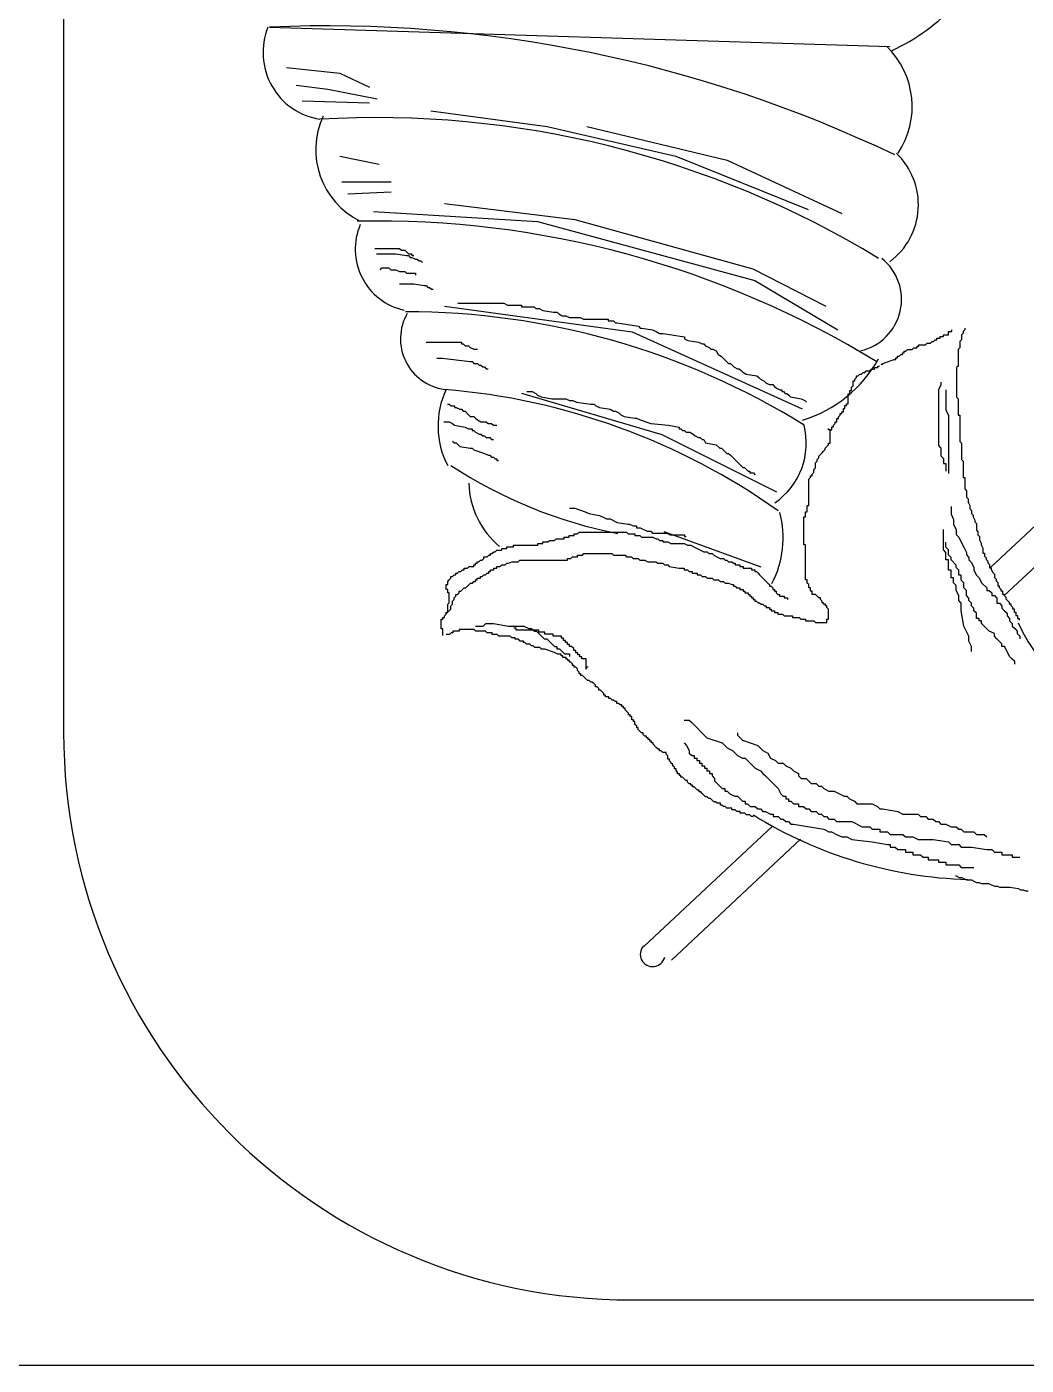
# Model space of a CAD drawing. Header units: millimetres. Extents: x 740 to 5908, y 1492 to 3373.
# Drawn here: x 5863.99 to 5878.74, y 1992.65 to 2012.41 of the extents above; entities that cross this region are included whole.
import ezdxf

# ---------------------------------------------------------------- set-up
doc = ezdxf.new("R2010")
doc.units = ezdxf.units.MM
doc.layers.add('ZMARCO', color=7, linetype='Continuous')

msp = doc.modelspace()

# ---------------------------------------------------------------- linework, layer by layer
for p, q in [((5864.535, 2020.434), (5864.535, 2001.999)), ((5867.575, 2012.407), (5876.732, 2012.121)), ((5867.823, 2011.813), (5868.611, 2011.725)), ((5868.611, 2011.725), (5869.049, 2011.521)), ((5867.969, 2011.551), (5868.436, 2011.492)), ((5868.057, 2011.317), (5869.049, 2011.288)), ((5868.436, 2011.492), (5869.165, 2011.347)), ((5869.953, 2011.172), (5871.674, 2010.939)), ((5871.674, 2010.939), (5873.571, 2010.501)), ((5872.258, 2010.939), (5874.329, 2010.443)), ((5868.611, 2010.501), (5869.194, 2010.385)), ((5873.571, 2010.501), (5875.526, 2009.715)), ((5874.329, 2010.443), (5876.022, 2009.656)), ((5868.64, 2010.123), (5869.369, 2010.123)), ((5868.728, 2009.948), (5869.369, 2009.977)), ((5870.157, 2009.802), (5872.083, 2009.569)), ((5869.107, 2009.685), (5871.529, 2009.54)), ((5871.529, 2009.54), (5874.738, 2008.665)), ((5872.083, 2009.569), (5874.709, 2008.84)), ((5874.709, 2008.84), (5875.788, 2008.287)), ((5874.738, 2008.665), (5875.963, 2007.937)), ((5870.157, 2008.287), (5872.929, 2007.908)), ((5872.929, 2007.908), (5875.438, 2006.771)), ((5871.295, 2007.004), (5873.367, 2006.392)), ((5873.367, 2006.392), (5875.059, 2005.547)), ((5878.217, 2004.429), (5879.986, 2006.083)), ((5878.416, 2004.01), (5880.42, 2005.886)), ((5873.396, 2004.964), (5874.825, 2004.44)), ((5873.101, 1998.838), (5875, 2000.614)), ((5873.508, 1998.636), (5875.414, 2000.418)), ((5872.915, 1993.62), (5895.54, 1993.62))]:
    msp.add_line(p, q)
for points in [[(5869.128, 2009.139), (5869.494, 2009.139), (5869.52, 2009.112), (5869.572, 2009.112), (5869.624, 2009.06), (5869.677, 2009.06), (5869.677, 2009.034), (5869.703, 2009.034)], [(5869.154, 2009.06), (5869.441, 2009.06), (5869.598, 2009.034), (5869.624, 2009.034), (5869.65, 2009.008), (5869.677, 2009.008), (5869.729, 2008.982), (5869.755, 2008.982), (5869.781, 2008.956), (5869.807, 2008.956), (5869.833, 2008.93)], [(5869.206, 2008.825), (5869.233, 2008.852), (5869.337, 2008.852), (5869.363, 2008.825), (5869.441, 2008.825), (5869.494, 2008.799), (5869.572, 2008.799), (5869.598, 2008.773), (5869.729, 2008.773), (5869.729, 2008.747)], [(5869.494, 2008.617), (5869.703, 2008.617), (5869.859, 2008.591), (5869.885, 2008.591), (5869.912, 2008.565), (5869.938, 2008.565), (5869.964, 2008.539), (5869.99, 2008.539)], [(5870.356, 2008.33), (5871.035, 2008.33), (5871.087, 2008.304), (5871.296, 2008.304), (5871.296, 2008.278), (5871.479, 2008.278), (5871.505, 2008.252), (5871.557, 2008.252), (5871.609, 2008.225), (5871.766, 2008.199), (5871.818, 2008.199), (5871.844, 2008.173), (5871.896, 2008.147), (5871.949, 2008.147), (5872.001, 2008.121), (5872.158, 2008.121), (5872.21, 2008.095), (5872.575, 2008.095), (5872.575, 2008.069), (5872.654, 2008.069), (5872.68, 2008.043), (5872.706, 2008.043), (5872.863, 2008.017), (5873.019, 2007.991), (5873.045, 2007.965), (5873.072, 2007.965), (5873.228, 2007.939), (5873.281, 2007.912), (5873.333, 2007.886), (5873.385, 2007.886), (5873.698, 2007.834), (5873.698, 2007.808), (5873.751, 2007.782), (5873.907, 2007.756), (5873.96, 2007.73), (5873.986, 2007.73), (5874.012, 2007.704), (5874.064, 2007.678), (5874.09, 2007.652), (5874.116, 2007.652), (5874.168, 2007.626), (5874.195, 2007.573), (5874.247, 2007.547), (5874.351, 2007.443), (5874.377, 2007.443), (5874.43, 2007.391), (5874.482, 2007.365), (5874.508, 2007.365), (5874.534, 2007.339), (5874.56, 2007.312), (5874.612, 2007.286), (5874.769, 2007.26), (5874.795, 2007.234), (5874.821, 2007.208), (5874.874, 2007.182), (5874.9, 2007.156), (5874.952, 2007.13), (5875.004, 2007.13), (5875.03, 2007.104), (5875.056, 2007.078), (5875.109, 2007.052), (5875.135, 2007.052), (5875.135, 2007.026), (5875.161, 2007.026), (5875.187, 2006.999), (5875.213, 2006.999), (5875.239, 2006.973), (5875.265, 2006.947), (5875.422, 2006.921), (5875.474, 2006.895), (5875.5, 2006.869)], [(5877.838, 2007.961), (5877.838, 2007.937), (5877.814, 2007.913), (5877.814, 2007.888), (5877.79, 2007.864), (5877.79, 2007.792), (5877.766, 2007.767), (5877.766, 2007.671), (5877.741, 2007.646), (5877.741, 2007.404), (5877.717, 2007.38), (5877.717, 2006.944), (5877.741, 2006.92), (5877.741, 2006.678), (5877.766, 2006.678), (5877.766, 2006.291), (5877.79, 2006.266), (5877.79, 2006.024), (5877.814, 2006), (5877.814, 2005.758), (5877.838, 2005.758), (5877.838, 2005.589), (5877.863, 2005.564), (5877.863, 2005.467), (5877.887, 2005.443), (5877.887, 2005.395), (5877.911, 2005.346), (5877.911, 2005.298), (5877.935, 2005.274), (5877.935, 2005.225), (5877.96, 2005.201), (5877.96, 2005.177), (5877.984, 2005.129), (5877.984, 2005.104), (5878.008, 2005.08), (5878.008, 2004.983), (5878.032, 2004.959), (5878.032, 2004.911), (5878.057, 2004.886), (5878.057, 2004.838), (5878.081, 2004.79), (5878.081, 2004.765), (5878.105, 2004.717), (5878.105, 2004.644), (5878.129, 2004.644), (5878.129, 2004.596), (5878.154, 2004.572), (5878.154, 2004.547), (5878.178, 2004.523), (5878.178, 2004.499), (5878.202, 2004.475), (5878.202, 2004.426), (5878.226, 2004.426), (5878.226, 2004.402), (5878.25, 2004.354), (5878.275, 2004.33), (5878.275, 2004.281), (5878.299, 2004.257), (5878.299, 2004.233), (5878.323, 2004.209), (5878.323, 2004.16), (5878.347, 2004.16), (5878.347, 2004.136), (5878.372, 2004.112), (5878.372, 2004.087), (5878.396, 2004.087), (5878.396, 2004.039), (5878.42, 2004.039), (5878.42, 2004.015), (5878.444, 2003.991), (5878.444, 2003.966), (5878.469, 2003.942), (5878.493, 2003.918), (5878.493, 2003.894), (5878.517, 2003.894), (5878.517, 2003.87), (5878.541, 2003.845), (5878.541, 2003.821), (5878.566, 2003.821), (5878.566, 2003.773), (5878.59, 2003.773), (5878.59, 2003.724), (5878.614, 2003.724), (5878.614, 2003.676), (5878.638, 2003.676), (5878.638, 2003.652)], [(5869.885, 2007.756), (5870.408, 2007.756), (5870.408, 2007.73), (5870.434, 2007.73), (5870.46, 2007.704), (5870.512, 2007.704), (5870.538, 2007.678), (5870.591, 2007.652), (5870.643, 2007.652)], [(5876.627, 2007.428), (5876.602, 2007.428), (5876.651, 2007.453), (5876.796, 2007.501), (5876.82, 2007.501), (5876.82, 2007.525), (5876.845, 2007.525), (5876.845, 2007.549), (5876.869, 2007.549), (5876.893, 2007.574), (5876.917, 2007.574), (5876.917, 2007.598), (5876.942, 2007.598), (5876.942, 2007.622), (5876.966, 2007.622), (5876.99, 2007.646), (5877.063, 2007.646), (5877.087, 2007.671), (5877.136, 2007.671), (5877.136, 2007.695), (5877.16, 2007.695), (5877.16, 2007.719), (5877.257, 2007.719), (5877.281, 2007.743), (5877.329, 2007.743), (5877.354, 2007.767), (5877.378, 2007.767), (5877.402, 2007.792), (5877.426, 2007.792), (5877.426, 2007.816), (5877.475, 2007.816), (5877.475, 2007.84), (5877.523, 2007.84), (5877.523, 2007.864), (5877.596, 2007.864), (5877.596, 2007.913), (5877.645, 2007.913), (5877.645, 2007.937)], [(5870.042, 2007.521), (5870.121, 2007.521), (5870.538, 2007.469), (5870.564, 2007.469), (5870.591, 2007.443), (5870.643, 2007.443), (5870.669, 2007.417), (5870.695, 2007.417), (5870.721, 2007.391), (5870.747, 2007.391), (5870.773, 2007.365), (5870.8, 2007.365)], [(5875.851, 2006.363), (5875.851, 2006.46), (5875.875, 2006.46), (5875.875, 2006.508), (5875.899, 2006.508), (5875.899, 2006.533), (5875.924, 2006.557), (5875.924, 2006.581), (5875.948, 2006.581), (5875.948, 2006.63), (5875.972, 2006.63), (5875.972, 2006.654), (5875.996, 2006.678), (5875.996, 2006.702), (5876.021, 2006.702), (5876.021, 2006.726), (5876.045, 2006.726), (5876.045, 2006.775), (5876.069, 2006.775), (5876.069, 2006.823), (5876.093, 2006.823), (5876.093, 2006.847), (5876.118, 2006.847), (5876.118, 2006.993), (5876.142, 2006.993), (5876.142, 2007.041), (5876.166, 2007.041), (5876.166, 2007.09), (5876.19, 2007.114), (5876.19, 2007.186), (5876.215, 2007.186), (5876.215, 2007.211), (5876.239, 2007.235), (5876.239, 2007.259), (5876.263, 2007.259), (5876.287, 2007.283), (5876.311, 2007.283), (5876.336, 2007.307), (5876.36, 2007.307), (5876.384, 2007.332), (5876.433, 2007.332), (5876.457, 2007.356), (5876.505, 2007.356), (5876.505, 2007.38), (5876.554, 2007.38), (5876.554, 2007.404), (5876.578, 2007.404)], [(5877.485, 2007.166), (5877.485, 2007.128), (5877.448, 2007.053), (5877.448, 2006.229), (5877.485, 2006.191), (5877.485, 2006.079), (5877.523, 2006.041), (5877.523, 2005.966), (5877.56, 2005.966), (5877.56, 2005.854)], [(5871.374, 2007.026), (5871.452, 2007.026), (5871.505, 2006.999), (5871.531, 2006.973), (5871.583, 2006.947), (5871.74, 2006.921), (5871.949, 2006.921), (5872.001, 2006.895), (5872.053, 2006.895), (5872.105, 2006.869), (5872.314, 2006.843), (5872.366, 2006.843), (5872.393, 2006.817), (5872.445, 2006.791), (5872.602, 2006.765), (5872.654, 2006.739), (5872.68, 2006.739), (5872.732, 2006.713), (5872.758, 2006.686), (5872.81, 2006.66), (5872.967, 2006.634), (5872.993, 2006.634), (5873.045, 2006.608), (5873.202, 2006.556), (5873.463, 2006.53), (5873.62, 2006.504), (5873.62, 2006.478), (5873.646, 2006.478), (5873.672, 2006.452), (5873.698, 2006.452), (5873.724, 2006.426), (5873.777, 2006.426), (5873.829, 2006.399), (5873.855, 2006.373), (5873.907, 2006.347), (5873.933, 2006.347), (5873.96, 2006.321), (5873.986, 2006.321), (5874.012, 2006.269), (5874.168, 2006.243), (5874.221, 2006.191), (5874.247, 2006.191), (5874.325, 2006.113), (5874.351, 2006.113), (5874.377, 2006.086), (5874.56, 2005.904), (5874.586, 2005.904), (5874.639, 2005.852), (5874.665, 2005.852), (5874.665, 2005.826), (5874.717, 2005.826), (5874.743, 2005.8)], [(5877.56, 2007.053), (5877.56, 2006.753), (5877.598, 2006.678), (5877.598, 2005.816)], [(5870.199, 2006.843), (5870.225, 2006.843), (5870.251, 2006.817), (5870.303, 2006.817), (5870.303, 2006.791), (5870.329, 2006.791), (5870.382, 2006.765), (5870.408, 2006.765), (5870.434, 2006.739), (5870.46, 2006.739), (5870.512, 2006.686), (5870.538, 2006.66), (5870.591, 2006.66), (5870.617, 2006.634), (5870.643, 2006.608), (5870.695, 2006.582), (5870.773, 2006.582), (5870.8, 2006.556), (5870.852, 2006.556), (5870.878, 2006.53), (5870.93, 2006.53)], [(5870.147, 2006.582), (5870.225, 2006.582), (5870.277, 2006.556), (5870.303, 2006.53), (5870.46, 2006.504), (5870.512, 2006.478), (5870.564, 2006.478), (5870.564, 2006.452), (5870.591, 2006.452), (5870.617, 2006.426), (5870.669, 2006.399), (5870.695, 2006.399), (5870.721, 2006.373), (5870.747, 2006.373), (5870.773, 2006.347), (5870.826, 2006.347), (5870.852, 2006.321), (5870.878, 2006.321)], [(5875.487, 2004.402), (5875.487, 2004.765), (5875.463, 2004.765), (5875.463, 2005.177), (5875.487, 2005.177), (5875.487, 2005.25), (5875.512, 2005.25), (5875.512, 2005.346), (5875.536, 2005.346), (5875.536, 2005.734), (5875.56, 2005.758), (5875.56, 2005.782), (5875.584, 2005.782), (5875.584, 2005.806), (5875.609, 2005.831), (5875.609, 2005.879), (5875.633, 2005.903), (5875.633, 2005.976), (5875.657, 2006), (5875.657, 2006.024), (5875.681, 2006.048), (5875.681, 2006.073), (5875.706, 2006.097), (5875.73, 2006.121), (5875.754, 2006.145), (5875.778, 2006.17), (5875.778, 2006.194), (5875.802, 2006.218), (5875.827, 2006.242), (5875.827, 2006.266), (5875.851, 2006.266), (5875.851, 2006.46), (5875.827, 2006.46), (5875.827, 2006.484)], [(5870.277, 2006.295), (5870.303, 2006.269), (5870.329, 2006.269), (5870.382, 2006.217), (5870.538, 2006.191), (5870.564, 2006.191), (5870.591, 2006.165), (5870.747, 2006.113), (5870.8, 2006.086), (5870.826, 2006.086), (5870.852, 2006.06), (5870.878, 2006.06), (5870.904, 2006.034), (5870.93, 2006.034), (5870.93, 2006.008), (5870.956, 2006.008)], [(5872.001, 2005.304), (5872.079, 2005.304), (5872.236, 2005.252), (5872.288, 2005.226), (5872.445, 2005.2), (5872.497, 2005.173), (5872.549, 2005.147), (5872.602, 2005.147), (5872.706, 2005.095), (5872.863, 2005.069), (5872.889, 2005.069), (5872.941, 2005.043), (5872.993, 2005.043), (5872.993, 2005.017), (5873.045, 2005.017), (5873.15, 2004.965), (5873.202, 2004.965), (5873.228, 2004.939), (5873.437, 2004.939), (5873.489, 2004.913), (5873.698, 2004.913), (5873.698, 2004.887), (5873.724, 2004.887)], [(5877.635, 2005.329), (5877.635, 2005.216), (5877.673, 2005.141), (5877.673, 2005.066), (5877.711, 2004.991), (5877.711, 2004.916), (5877.748, 2004.879), (5877.786, 2004.804), (5877.823, 2004.729), (5877.861, 2004.654), (5877.861, 2004.616), (5877.898, 2004.579), (5877.898, 2004.541), (5877.936, 2004.504), (5877.973, 2004.429), (5877.973, 2004.391), (5878.011, 2004.316), (5878.048, 2004.279), (5878.086, 2004.204), (5878.161, 2004.129), (5878.161, 2004.091), (5878.199, 2004.091), (5878.236, 2004.054), (5878.236, 2004.016), (5878.274, 2004.016), (5878.311, 2003.979), (5878.311, 2003.904), (5878.349, 2003.904), (5878.386, 2003.866), (5878.386, 2003.829), (5878.424, 2003.791), (5878.461, 2003.754), (5878.461, 2003.716), (5878.499, 2003.679), (5878.499, 2003.641), (5878.536, 2003.604), (5878.536, 2003.566), (5878.574, 2003.529), (5878.612, 2003.491), (5878.612, 2003.454), (5878.649, 2003.416), (5878.649, 2003.379)], [(5877.936, 2003.191), (5877.936, 2003.266), (5877.898, 2003.341), (5877.898, 2003.416), (5877.823, 2003.566), (5877.786, 2003.791), (5877.786, 2003.904), (5877.748, 2003.941), (5877.748, 2004.016), (5877.711, 2004.091), (5877.711, 2004.166), (5877.673, 2004.204), (5877.673, 2004.279), (5877.635, 2004.279), (5877.635, 2004.391), (5877.598, 2004.391), (5877.598, 2004.541), (5877.56, 2004.541), (5877.56, 2004.654), (5877.523, 2004.691), (5877.523, 2004.991)], [(5870.131, 2003.427), (5870.131, 2003.523), (5870.107, 2003.523), (5870.107, 2003.669), (5870.131, 2003.669), (5870.131, 2003.693), (5870.156, 2003.693), (5870.156, 2003.717), (5870.18, 2003.741), (5870.18, 2003.766), (5870.204, 2003.766), (5870.204, 2003.887), (5870.228, 2003.911), (5870.228, 2004.056), (5870.204, 2004.056), (5870.204, 2004.104), (5870.18, 2004.104), (5870.18, 2004.177), (5870.204, 2004.177), (5870.204, 2004.225), (5870.228, 2004.25), (5870.252, 2004.274), (5870.252, 2004.298), (5870.277, 2004.298), (5870.301, 2004.322), (5870.325, 2004.322), (5870.325, 2004.347), (5870.349, 2004.347), (5870.374, 2004.371), (5870.398, 2004.371), (5870.422, 2004.395), (5870.446, 2004.395), (5870.446, 2004.419), (5870.495, 2004.419), (5870.519, 2004.443), (5870.592, 2004.443), (5870.592, 2004.468), (5870.616, 2004.468), (5870.616, 2004.492), (5870.64, 2004.492), (5870.64, 2004.516), (5870.665, 2004.516), (5870.689, 2004.54), (5870.713, 2004.54), (5870.737, 2004.564), (5870.737, 2004.589), (5870.786, 2004.589), (5870.81, 2004.613), (5870.834, 2004.613), (5870.834, 2004.637), (5870.858, 2004.637), (5870.883, 2004.661), (5870.907, 2004.661), (5870.931, 2004.685), (5871.004, 2004.685), (5871.004, 2004.71), (5871.077, 2004.71), (5871.077, 2004.734), (5871.174, 2004.734), (5871.174, 2004.758), (5871.537, 2004.758), (5871.537, 2004.782), (5871.61, 2004.782), (5871.61, 2004.807), (5871.683, 2004.807), (5871.707, 2004.831), (5871.779, 2004.831), (5871.804, 2004.855), (5871.925, 2004.855), (5871.925, 2004.879), (5871.998, 2004.879), (5871.998, 2004.903), (5872.07, 2004.903), (5872.07, 2004.928), (5872.119, 2004.928), (5872.143, 2004.952), (5872.846, 2004.952), (5872.87, 2004.928), (5872.967, 2004.928), (5872.967, 2004.903), (5873.04, 2004.903), (5873.064, 2004.879), (5873.234, 2004.879), (5873.282, 2004.855), (5873.306, 2004.855), (5873.331, 2004.831), (5873.379, 2004.831), (5873.379, 2004.807), (5873.452, 2004.807), (5873.5, 2004.782), (5873.694, 2004.782), (5873.743, 2004.758), (5873.791, 2004.758), (5873.84, 2004.734), (5873.888, 2004.71), (5873.937, 2004.685), (5873.985, 2004.661), (5874.034, 2004.661), (5874.058, 2004.637), (5874.106, 2004.637), (5874.131, 2004.613), (5874.179, 2004.589), (5874.227, 2004.564), (5874.276, 2004.564), (5874.3, 2004.54), (5874.324, 2004.54), (5874.349, 2004.516), (5874.397, 2004.516), (5874.421, 2004.492), (5874.446, 2004.492), (5874.446, 2004.468), (5874.518, 2004.468), (5874.518, 2004.443), (5874.567, 2004.443), (5874.567, 2004.419), (5874.688, 2004.419), (5874.688, 2004.395), (5874.736, 2004.395), (5874.736, 2004.371), (5874.761, 2004.371), (5874.785, 2004.347), (5874.809, 2004.322), (5874.858, 2004.274), (5874.882, 2004.25), (5874.93, 2004.201), (5874.955, 2004.177), (5874.955, 2004.153), (5874.979, 2004.153), (5875.003, 2004.129), (5875.003, 2004.104), (5875.027, 2004.104), (5875.027, 2004.08), (5875.052, 2004.08), (5875.052, 2004.056), (5875.076, 2004.032), (5875.1, 2004.032), (5875.1, 2004.008), (5875.173, 2004.008), (5875.173, 2003.983), (5875.221, 2003.983), (5875.221, 2003.959)], [(5878.574, 2003.004), (5878.574, 2003.041), (5878.536, 2003.079), (5878.499, 2003.116), (5878.461, 2003.191), (5878.424, 2003.266), (5878.386, 2003.266), (5878.386, 2003.304), (5878.311, 2003.379), (5878.274, 2003.416), (5878.274, 2003.454), (5878.199, 2003.491), (5878.123, 2003.566), (5878.086, 2003.604), (5878.086, 2003.641), (5878.048, 2003.641), (5878.048, 2003.679), (5878.011, 2003.679), (5878.011, 2003.754), (5877.973, 2003.791), (5877.973, 2003.829), (5877.936, 2003.866), (5877.936, 2003.904), (5877.898, 2003.941), (5877.898, 2003.979), (5877.861, 2004.016), (5877.861, 2004.091), (5877.823, 2004.129), (5877.823, 2004.204), (5877.786, 2004.241), (5877.786, 2004.316), (5877.748, 2004.316), (5877.748, 2004.391), (5877.711, 2004.429), (5877.711, 2004.466), (5877.635, 2004.541), (5877.635, 2004.579), (5877.598, 2004.616), (5877.598, 2004.691), (5877.56, 2004.729), (5877.56, 2004.804)], [(5870.18, 2003.766), (5870.228, 2003.79), (5870.252, 2003.814), (5870.252, 2003.862), (5870.277, 2003.887), (5870.277, 2003.935), (5870.301, 2003.959), (5870.301, 2003.983), (5870.325, 2004.008), (5870.325, 2004.032), (5870.349, 2004.032), (5870.374, 2004.056), (5870.374, 2004.08), (5870.398, 2004.08), (5870.422, 2004.104), (5870.446, 2004.129), (5870.471, 2004.129), (5870.519, 2004.177), (5870.543, 2004.201), (5870.568, 2004.201), (5870.592, 2004.225), (5870.616, 2004.225), (5870.616, 2004.25), (5870.64, 2004.25), (5870.64, 2004.274), (5870.689, 2004.274), (5870.689, 2004.298), (5870.713, 2004.298), (5870.737, 2004.322), (5870.761, 2004.322), (5870.786, 2004.347), (5870.81, 2004.347), (5870.81, 2004.371), (5870.834, 2004.371), (5870.834, 2004.395), (5870.883, 2004.395), (5870.883, 2004.419), (5870.931, 2004.419), (5870.931, 2004.443), (5870.98, 2004.443), (5871.004, 2004.468), (5871.052, 2004.468), (5871.077, 2004.492), (5871.101, 2004.492), (5871.149, 2004.516), (5871.246, 2004.516), (5871.27, 2004.54), (5871.973, 2004.54), (5871.973, 2004.564), (5872.022, 2004.564), (5872.046, 2004.589), (5872.119, 2004.589), (5872.119, 2004.613), (5872.192, 2004.613), (5872.216, 2004.637), (5872.628, 2004.637), (5872.652, 2004.613), (5872.822, 2004.613), (5872.846, 2004.589), (5872.919, 2004.589), (5872.943, 2004.564), (5873.016, 2004.564), (5873.04, 2004.54), (5873.113, 2004.54), (5873.161, 2004.516), (5873.282, 2004.516), (5873.306, 2004.492), (5873.379, 2004.492), (5873.403, 2004.468), (5873.452, 2004.468), (5873.476, 2004.443), (5873.622, 2004.419), (5873.694, 2004.419), (5873.694, 2004.395), (5873.743, 2004.395), (5873.767, 2004.371), (5873.815, 2004.371), (5873.815, 2004.347), (5873.888, 2004.347), (5873.888, 2004.322), (5873.937, 2004.322), (5873.961, 2004.298), (5874.009, 2004.298), (5874.034, 2004.274), (5874.106, 2004.274), (5874.131, 2004.25), (5874.203, 2004.25), (5874.227, 2004.225), (5874.276, 2004.225), (5874.3, 2004.201), (5874.349, 2004.201), (5874.397, 2004.177), (5874.421, 2004.177), (5874.421, 2004.153), (5874.446, 2004.153), (5874.47, 2004.129), (5874.518, 2004.129), (5874.518, 2004.104), (5874.567, 2004.104), (5874.567, 2004.08), (5874.591, 2004.08), (5874.591, 2004.056), (5874.64, 2004.056), (5874.64, 2004.032), (5874.664, 2004.032), (5874.664, 2004.008), (5874.688, 2004.008), (5874.688, 2003.983), (5874.712, 2003.983), (5874.712, 2003.959), (5874.736, 2003.959), (5874.736, 2003.935), (5874.761, 2003.935), (5874.785, 2003.911), (5874.809, 2003.911), (5874.833, 2003.887), (5874.858, 2003.887), (5874.882, 2003.862), (5874.906, 2003.862), (5874.906, 2003.838), (5874.955, 2003.838), (5874.955, 2003.814), (5874.979, 2003.814), (5874.979, 2003.79), (5875.027, 2003.79), (5875.027, 2003.766), (5875.076, 2003.766), (5875.076, 2003.741), (5875.149, 2003.741), (5875.173, 2003.717), (5875.294, 2003.717), (5875.294, 2003.693), (5875.391, 2003.693), (5875.415, 2003.669), (5875.488, 2003.669), (5875.488, 2003.644), (5875.609, 2003.644), (5875.633, 2003.62), (5875.803, 2003.62), (5875.803, 2003.669), (5875.827, 2003.669), (5875.827, 2003.814), (5875.803, 2003.838), (5875.803, 2003.862), (5875.779, 2003.862), (5875.779, 2003.887), (5875.754, 2003.887), (5875.754, 2003.911), (5875.73, 2003.911), (5875.73, 2003.935), (5875.706, 2003.959), (5875.706, 2003.983), (5875.682, 2003.983), (5875.658, 2004.008), (5875.633, 2004.032), (5875.585, 2004.032), (5875.585, 2004.08), (5875.561, 2004.08), (5875.561, 2004.129), (5875.536, 2004.129), (5875.536, 2004.177), (5875.512, 2004.201), (5875.512, 2004.25), (5875.488, 2004.25), (5875.488, 2004.443)], [(5870.615, 2003.566), (5870.728, 2003.566), (5870.765, 2003.604), (5870.878, 2003.604), (5871.103, 2003.566), (5871.328, 2003.566), (5871.404, 2003.529), (5871.441, 2003.529), (5871.479, 2003.491), (5871.516, 2003.491), (5871.591, 2003.416), (5871.629, 2003.379), (5871.666, 2003.379), (5871.779, 2003.266), (5871.817, 2003.266), (5871.817, 2003.229), (5871.854, 2003.229), (5871.892, 2003.191), (5871.929, 2003.154), (5872.004, 2003.154), (5872.004, 2003.116)], [(5874.717, 2000.755), (5874.69, 2000.755), (5874.666, 2000.779), (5874.617, 2000.779), (5874.593, 2000.803), (5874.521, 2000.803), (5874.521, 2000.828), (5874.472, 2000.828), (5874.448, 2000.852), (5874.399, 2000.852), (5874.399, 2000.876), (5874.327, 2000.876), (5874.302, 2000.9), (5874.278, 2000.9), (5874.254, 2000.924), (5874.23, 2000.924), (5874.23, 2000.949), (5874.181, 2000.949), (5874.157, 2000.973), (5874.133, 2000.973), (5874.108, 2000.997), (5874.084, 2001.021), (5874.06, 2001.021), (5874.036, 2001.046), (5874.012, 2001.046), (5873.963, 2001.094), (5873.939, 2001.118), (5873.915, 2001.118), (5873.915, 2001.142), (5873.89, 2001.142), (5873.866, 2001.167), (5873.842, 2001.191), (5873.818, 2001.191), (5873.818, 2001.215), (5873.793, 2001.215), (5873.793, 2001.239), (5873.769, 2001.239), (5873.745, 2001.263), (5873.745, 2001.288), (5873.721, 2001.288), (5873.696, 2001.312), (5873.672, 2001.336), (5873.648, 2001.336), (5873.648, 2001.36), (5873.624, 2001.36), (5873.624, 2001.384), (5873.599, 2001.384), (5873.599, 2001.409), (5873.575, 2001.433), (5873.575, 2001.457), (5873.551, 2001.457), (5873.551, 2001.481), (5873.527, 2001.505), (5873.527, 2001.53), (5873.503, 2001.53), (5873.503, 2001.554), (5873.478, 2001.578), (5873.478, 2001.602), (5873.454, 2001.602), (5873.454, 2001.651), (5873.43, 2001.675), (5873.43, 2001.699), (5873.381, 2001.699), (5873.357, 2001.723), (5873.333, 2001.723), (5873.333, 2001.748), (5873.309, 2001.748), (5873.284, 2001.772), (5873.236, 2001.82), (5873.236, 2001.844), (5873.212, 2001.844), (5873.212, 2001.869), (5873.187, 2001.869), (5873.187, 2001.893), (5873.163, 2001.893), (5873.163, 2001.917), (5873.139, 2001.917), (5873.139, 2001.941), (5873.115, 2001.941), (5873.09, 2001.965), (5873.09, 2001.99), (5873.066, 2001.99), (5873.018, 2002.038), (5873.018, 2002.062), (5872.994, 2002.062), (5872.994, 2002.087), (5872.969, 2002.111), (5872.969, 2002.159), (5872.945, 2002.159), (5872.945, 2002.183), (5872.921, 2002.183), (5872.921, 2002.232), (5872.897, 2002.232), (5872.897, 2002.256), (5872.872, 2002.256), (5872.872, 2002.28), (5872.824, 2002.329), (5872.824, 2002.353), (5872.8, 2002.353), (5872.8, 2002.377), (5872.775, 2002.377), (5872.775, 2002.401), (5872.751, 2002.401), (5872.727, 2002.425), (5872.703, 2002.425), (5872.703, 2002.45), (5872.678, 2002.45), (5872.654, 2002.474), (5872.63, 2002.474), (5872.606, 2002.498), (5872.581, 2002.498), (5872.581, 2002.522), (5872.533, 2002.522), (5872.533, 2002.547), (5872.509, 2002.547), (5872.509, 2002.571), (5872.485, 2002.595), (5872.46, 2002.619), (5872.436, 2002.619), (5872.436, 2002.643), (5872.412, 2002.668), (5872.388, 2002.668), (5872.388, 2002.692), (5872.363, 2002.716), (5872.339, 2002.74), (5872.315, 2002.74), (5872.291, 2002.764), (5872.266, 2002.764), (5872.242, 2002.789), (5872.218, 2002.813), (5872.194, 2002.837), (5872.169, 2002.837), (5872.169, 2002.861), (5872.145, 2002.861), (5872.145, 2002.885), (5872.121, 2002.91), (5872.121, 2002.934), (5872.097, 2002.958), (5872.072, 2002.958), (5872.072, 2002.982), (5872.048, 2002.982), (5872.048, 2003.007), (5872.024, 2003.031), (5872, 2003.031), (5872, 2003.055), (5871.976, 2003.055), (5871.976, 2003.079), (5871.951, 2003.079), (5871.951, 2003.103), (5871.903, 2003.103), (5871.903, 2003.128), (5871.879, 2003.128), (5871.879, 2003.152), (5871.83, 2003.152), (5871.782, 2003.176), (5871.636, 2003.224), (5871.588, 2003.224), (5871.563, 2003.249), (5871.491, 2003.249), (5871.467, 2003.273), (5871.442, 2003.273), (5871.418, 2003.297), (5871.37, 2003.297), (5871.345, 2003.321), (5871.321, 2003.321), (5871.321, 2003.345), (5871.273, 2003.345), (5871.248, 2003.37), (5871.2, 2003.37), (5871.2, 2003.394), (5871.151, 2003.394), (5871.127, 2003.418), (5870.958, 2003.418), (5870.933, 2003.442), (5870.861, 2003.442), (5870.861, 2003.466), (5870.788, 2003.466), (5870.764, 2003.491), (5870.618, 2003.491), (5870.594, 2003.515), (5870.376, 2003.515), (5870.376, 2003.491), (5870.279, 2003.491), (5870.279, 2003.466), (5870.255, 2003.466), (5870.23, 2003.442), (5870.182, 2003.442)], [(5872.277, 2002.96), (5872.246, 2002.96), (5872.246, 2002.93), (5872.246, 2003.082), (5872.186, 2003.082), (5872.186, 2003.112), (5872.155, 2003.112), (5872.155, 2003.142), (5872.125, 2003.142), (5872.125, 2003.173), (5872.094, 2003.173), (5872.094, 2003.203), (5872.064, 2003.203), (5872.064, 2003.233), (5872.034, 2003.264), (5872.003, 2003.264), (5872.003, 2003.294), (5871.973, 2003.294), (5871.973, 2003.324), (5871.943, 2003.324), (5871.943, 2003.355), (5871.912, 2003.355), (5871.912, 2003.385), (5871.882, 2003.385), (5871.882, 2003.415), (5871.76, 2003.415), (5871.76, 2003.446), (5871.639, 2003.446), (5871.639, 2003.476), (5871.548, 2003.476), (5871.548, 2003.506), (5871.214, 2003.506), (5871.214, 2003.537), (5871.183, 2003.537)], [(5873.694, 2002.179), (5873.769, 2002.179), (5873.806, 2002.141), (5874.031, 2001.916), (5874.257, 2001.841), (5874.332, 2001.766), (5874.407, 2001.729), (5874.482, 2001.654), (5874.557, 2001.616), (5874.595, 2001.616), (5874.632, 2001.579), (5874.67, 2001.541), (5874.745, 2001.466), (5874.82, 2001.429), (5874.857, 2001.391), (5874.895, 2001.354), (5875.083, 2001.166), (5875.12, 2001.091), (5875.158, 2001.054), (5875.195, 2001.054), (5875.195, 2001.016), (5875.233, 2001.016), (5875.233, 2000.979), (5875.27, 2000.979), (5875.308, 2000.941), (5875.383, 2000.941), (5875.383, 2000.904), (5875.458, 2000.904), (5875.496, 2000.866), (5875.533, 2000.866), (5875.571, 2000.829), (5875.646, 2000.829), (5875.683, 2000.791), (5875.721, 2000.791), (5875.758, 2000.754), (5875.796, 2000.754), (5875.833, 2000.716), (5875.909, 2000.716), (5875.946, 2000.679), (5876.171, 2000.679), (5876.321, 2000.604), (5876.434, 2000.604), (5876.472, 2000.566), (5876.584, 2000.566), (5876.584, 2000.529), (5876.697, 2000.529), (5876.734, 2000.491), (5876.922, 2000.491), (5876.96, 2000.454), (5877.072, 2000.454), (5877.147, 2000.416), (5877.373, 2000.416), (5877.598, 2000.379), (5877.635, 2000.341), (5877.748, 2000.341), (5877.786, 2000.304), (5877.936, 2000.304), (5878.161, 2000.266), (5878.236, 2000.266), (5878.274, 2000.229), (5878.386, 2000.229), (5878.386, 2000.191), (5878.536, 2000.191), (5878.536, 2000.154), (5878.649, 2000.154)], [(5873.694, 2001.841), (5873.731, 2001.804), (5873.769, 2001.729), (5873.769, 2001.691), (5873.806, 2001.654), (5873.844, 2001.654), (5873.844, 2001.616), (5873.881, 2001.616), (5873.881, 2001.579), (5873.919, 2001.579), (5873.919, 2001.541), (5873.956, 2001.541), (5873.956, 2001.504), (5873.994, 2001.504), (5873.994, 2001.466), (5874.031, 2001.466), (5874.031, 2001.429), (5874.069, 2001.429), (5874.069, 2001.391), (5874.107, 2001.391), (5874.107, 2001.354), (5874.144, 2001.316), (5874.144, 2001.279), (5874.257, 2001.166), (5874.294, 2001.166), (5874.294, 2001.129), (5874.332, 2001.129), (5874.369, 2001.091), (5874.444, 2001.054), (5874.482, 2001.054), (5874.557, 2000.979), (5874.595, 2000.979), (5874.595, 2000.941), (5874.632, 2000.941), (5874.67, 2000.904), (5874.745, 2000.904), (5874.782, 2000.866), (5874.82, 2000.866), (5874.857, 2000.829), (5874.895, 2000.829), (5874.97, 2000.791), (5875.008, 2000.791), (5875.008, 2000.754), (5875.083, 2000.754), (5875.12, 2000.716), (5875.158, 2000.716), (5875.195, 2000.679), (5875.233, 2000.679), (5875.27, 2000.641), (5875.308, 2000.641), (5875.758, 2000.566), (5875.833, 2000.529), (5875.871, 2000.529), (5875.946, 2000.491), (5876.021, 2000.454), (5876.096, 2000.454), (5876.171, 2000.416), (5876.472, 2000.379), (5876.697, 2000.341), (5876.734, 2000.341), (5876.734, 2000.304), (5876.81, 2000.304), (5876.847, 2000.266), (5876.96, 2000.266), (5876.96, 2000.229), (5877.072, 2000.229), (5877.072, 2000.191), (5877.185, 2000.191), (5877.222, 2000.154), (5877.298, 2000.154), (5877.298, 2000.116), (5877.448, 2000.116), (5877.448, 2000.079), (5877.56, 2000.079), (5877.56, 2000.041), (5877.748, 2000.041), (5877.786, 2000.004), (5877.973, 2000.004)], [(5874.482, 2001.991), (5874.482, 2001.954), (5874.557, 2001.879), (5874.782, 2001.804), (5874.857, 2001.729), (5874.932, 2001.691), (5874.97, 2001.616), (5875.045, 2001.579), (5875.083, 2001.541), (5875.158, 2001.541), (5875.195, 2001.504), (5875.27, 2001.466), (5875.308, 2001.429), (5875.383, 2001.391), (5875.383, 2001.354), (5875.421, 2001.316), (5875.496, 2001.316), (5875.571, 2001.241), (5875.646, 2001.241), (5875.683, 2001.204), (5875.721, 2001.204), (5875.758, 2001.166), (5875.833, 2001.129), (5875.909, 2001.129), (5876.059, 2001.054), (5876.096, 2001.054), (5876.134, 2001.016), (5876.209, 2000.979), (5876.246, 2000.941), (5876.472, 2000.941), (5876.547, 2000.904), (5876.584, 2000.866), (5876.622, 2000.866), (5876.847, 2000.829), (5876.922, 2000.791), (5877.147, 2000.791), (5877.185, 2000.754), (5877.26, 2000.754), (5877.298, 2000.716), (5877.373, 2000.716), (5877.41, 2000.679), (5877.448, 2000.679), (5877.485, 2000.641), (5877.56, 2000.641), (5877.635, 2000.604), (5877.711, 2000.604), (5877.748, 2000.566), (5877.786, 2000.566), (5877.823, 2000.529), (5877.973, 2000.529), (5878.011, 2000.491), (5878.123, 2000.491), (5878.161, 2000.454)], [(5878.775, 1999.651), (5878.739, 1999.651), (5878.703, 1999.669), (5878.667, 1999.669), (5878.63, 1999.687), (5878.503, 1999.705), (5878.359, 1999.705), (5878.322, 1999.723), (5878.286, 1999.723), (5878.232, 1999.741), (5878.196, 1999.759), (5878.087, 1999.759), (5878.051, 1999.777), (5878.014, 1999.777), (5877.978, 1999.796), (5877.942, 1999.814), (5877.87, 1999.814), (5877.833, 1999.832), (5877.797, 1999.85), (5877.761, 1999.85), (5877.725, 1999.868), (5877.698, 1999.881)]]:
    msp.add_lwpolyline(points)
for centre, radius, start, end in [((5875.497, 2014.805), 3.021, 294.6427, 317.1786), ((5868.477, 2012.032), 0.999, 157.9061, 260.7704), ((5868.412, 1992.987), 19.438, 64.4246, 92.4681), ((5875.826, 2011.233), 1.235, 326.1569, 45.9654), ((5869.435, 2010.6), 1.179, 155.2167, 243.7972), ((5869.153, 1996.815), 14.256, 58.6735, 93.3632), ((5876.103, 2009.785), 1.05, 306.8316, 46.3274), ((5869.164, 1995.427), 14.118, 58.4978, 91.2066), ((5869.762, 2009.129), 0.923, 156.7023, 257.343), ((5876.129, 2008.387), 0.775, 282.8419, 51.434), ((5870.262, 2007.806), 0.755, 150.2081, 261.995), ((5869.595, 1997.063), 11.141, 58.2071, 90.06), ((5874.889, 2008.437), 1.914, 286.7546, 331.0925), ((5871.327, 2006.521), 1.266, 154.8899, 207.5506), ((5869.351, 1997.175), 9.916, 54.6942, 85.3375), ((5874.428, 2006.268), 1.07, 304.5181, 14.3263), ((5874.037, 2011.702), 6.897, 236.7258, 258.9525), ((5871.765, 2005.706), 1.249, 181.5009, 230.5001), ((5873.725, 2004.868), 1.432, 331.8341, 15.1848), ((5881.323, 2004.906), 2.994, 205.6205, 253.7157), ((5872.915, 2001.999), 8.38, 180, 270), ((5878.069, 2006.182), 6.36, 238.1931, 268.2905), ((5873.23, 1998.722), 0.183, 137.368, 346.2122)]:
    msp.add_arc(centre, radius, start, end)
at = {"layer": 'ZMARCO', "color": 7}
msp.add_line((5668.113, 1992.655), (5895.59, 1992.655), dxfattribs=at)

doc.saveas('drawing.dxf')
